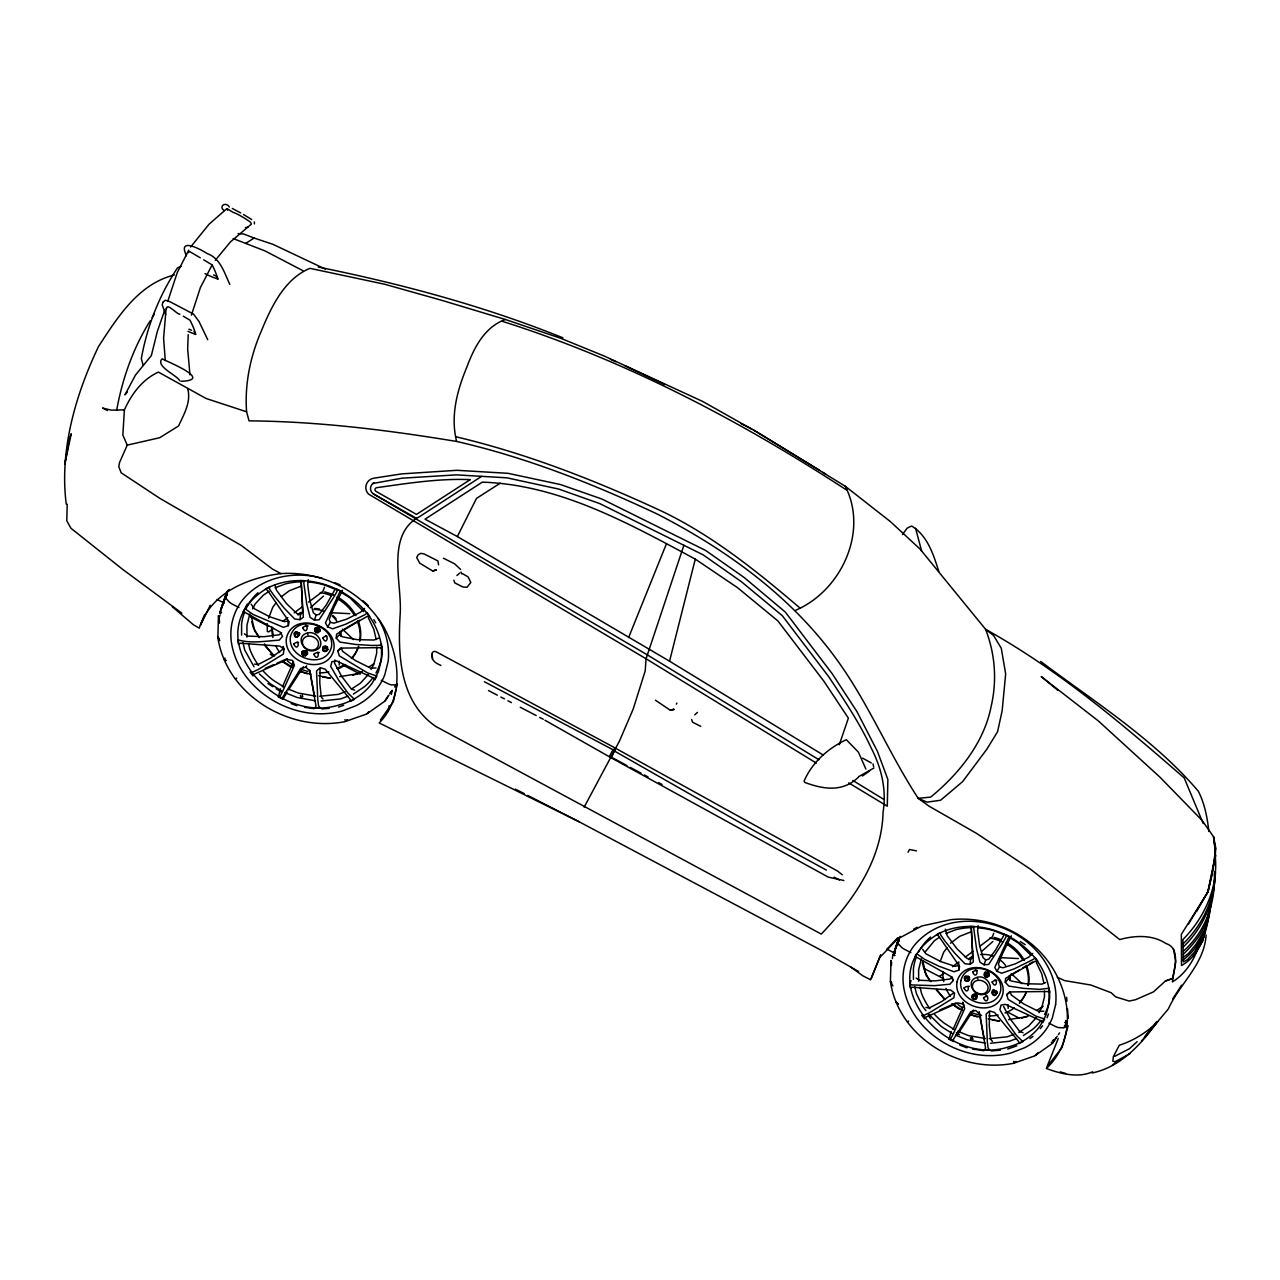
<?xml version="1.0" encoding="UTF-8"?>
<svg xmlns="http://www.w3.org/2000/svg" width="1280" height="1280" viewBox="0 0 1280 1280"><rect width="100%" height="100%" fill="white"/><g stroke="black" fill="none" stroke-linecap="round" stroke-linejoin="round"><path stroke-width="1.5" d="M481.616 476.352L419.904 516.432C384.88 534.416 402.688 584.384 400.096 615.296C397.824 655.216 399.488 701.408 435.792 726.448L821.28 934.08C853.184 900.608 881.92 860.208 883.056 812.208C886.72 790.256 881.584 768.16 871.312 748.24C859.616 722.976 844.16 699.984 828.832 676.864L782.272 615.664L741.408 581.712L703.12 554.832L599.84 503.648L558.864 489.104L506.896 477.824L456.336 474.864L401.824 478.208L372.864 483.504L373.856 482.832A6.432 6.416 -68.3 0 0 373.232 493.808L647.344 654.88L818.864 759.696M320.096 668.656L319.76 682.88L321.248 696.96L323.056 699.072M989.584 1011.888L989.248 1025.664L990.688 1039.328L992.448 1041.392M67.2 504.256L66.784 520.752L70.928 528.24L122.576 569.296L181.84 613.152M294.336 633.056L294.48 634.272M302.24 651.856L302.72 653.664M307.296 653.92L305.056 650.96L302.176 651.968M327.776 649.584L325.52 646.624L322.64 647.632M989.36 975.136L987.84 972.512L984.736 972.768M217.856 637.536L218.464 616.176M890.4 981.68L890.992 960.976M895.216 953.472L895.328 949.696M1209.744 907.552L1203.76 936.96L1194.24 952.368L1187.52 959.6L1183.376 961.92L1182.944 939.552C1203.984 918.208 1217.872 888.592 1215.408 858.224M301.296 581.328L302.64 612.432L300.496 614.512L300.048 619.664L294.688 619.008L284.032 607.968L273.92 595.44L269.648 589.264L269.392 587.04L265.408 589.072L267.504 590.336L289.168 621.808L288.352 625.664L283.408 627.312L252.96 614.4L244.896 608.624L247.248 604.048M971.344 927.168L972.64 957.344L970.576 959.344L970.128 964.352L964.928 963.728L954.592 953.008L944.784 940.864L940.64 934.864L940.4 932.704L936.528 934.688L938.56 935.904L959.584 966.432L958.784 970.176L954 971.76L939.088 966.288L924.464 959.248L916.64 953.648L914.688 957.232L916.96 957.424L951.296 976.72L953.104 980.64L949.936 984.208L934.48 985.664L911.936 984.944L909.824 983.856L911.104 980.704M188.224 334.672L187.664 348.896L189.968 374.848M1057.888 690.336L1041.2 676.56L1098.32 720.912L1159.984 777.2L1202.096 820.416L1213.568 836.8L1215.216 849.504L1214.816 858.016L1207.712 892.4L1181.344 934.352L1181.52 965.52C1208.448 950.48 1208.176 914.24 1213.648 887.296M267.232 623.568L267.312 631.488L268.688 631.904L273.472 628.32M1057.248 977.248L1064.624 980.608L1090.992 985.056L1111.184 992.736L1115.632 996.864L1129.168 1001.072L1135.504 999.728L1153.52 991.856L1165.344 981.056L1172.496 978.48C1174.624 968.336 1180.48 947.872 1166.048 943.584C1152.48 934.464 1134.832 935.392 1119.696 939.568L1030.56 869.248L976.224 833.184L929.248 806.288L918.176 798.304C888.512 752.912 868.08 702.192 835.872 658.352C790.208 595.616 725.952 549.408 657.536 514.192C592.992 483.76 526.352 457.424 456.64 441.456C387.936 430.128 318.784 421.424 249.056 420.864L246.576 411.792L206.064 398.48L158.4 372.096C142.208 379.552 131.6 393.968 124.4 409.872L122.848 435.056L127.232 445.136L119.552 462.48L118.784 466.704L121.168 472.8L159.84 498.352L241.36 545.504L272.48 569.088L280.976 573.616A103.808 95.088 20.2 0 1 383.84 627.088C399.728 656.608 404.512 697.104 379.2 722.944L579.232 821.824L822.768 951.12L858.624 971.536M1215.344 854.672L1215.616 848.496L1212.48 873.024L1208.112 891.392L1188.368 924.256M280.448 688.832L278.384 696.96L282.928 699.216L282.688 697.216L300.704 668.48L305.792 667.184L309.76 670.848L315.984 705.888L315.136 707.616L320.064 707.776L318.608 705.952L317.808 700.016L316.544 671.04L320.208 667.664L325.2 669.216L350.112 699.296L350.432 701.344L354.432 699.312L347.856 692.976L338.624 680.096L330.72 666.416L331.904 661.664L336.48 660.912L373.44 678.016L374.928 679.76L376.928 676.08L367.6 672.944L339.264 655.808L337.76 650.864L340.672 648.096L379.712 647.648L381.952 648.608L381.424 644.256L379.424 645.328L371.872 645.456L355.536 644.464L339.936 642.096L336.24 638.112L336.592 634.128L367.264 616.352L369.712 616.32L366.8 612.464L365.712 614.288L345.904 624.128L332.592 628.816L327.696 626.848L325.456 622.896L339.52 592.544L341.44 591.44L336.912 589.168L337.072 591.344L333.68 597.328L319.184 619.744L314.464 620.144L310.128 617.376L306.752 604.16L303.776 582.672L304.688 580.768L299.776 580.608L301.152 582.592L303.36 617.184L300.048 619.664M951.12 1031.44L949.12 1039.328L953.52 1041.52L953.296 1039.568L970.768 1011.712L975.712 1010.448L979.552 1014L985.584 1047.984L984.768 1049.664L989.536 1049.824L988.144 1048.064L987.36 1042.288L986.128 1014.192L989.68 1010.912L994.528 1012.416L1018.704 1041.6L1019.008 1043.584L1022.88 1041.616L1016.496 1035.456L1007.552 1022.976L999.888 1009.696L1001.04 1005.088L1005.472 1004.368L1041.328 1020.96L1042.768 1022.656L1044.704 1019.072L1035.664 1016.048L1008.16 999.408L1006.72 994.624L1009.536 991.936L1047.408 991.504L1049.584 992.432L1049.072 988.208L1039.792 989.376L1023.952 988.416L1008.816 986.112L1005.248 982.256L1005.584 978.384L1035.328 961.136L1037.712 961.104L1034.88 957.376L1033.824 959.136L1014.608 968.688L1001.696 973.232L996.944 971.328L994.784 967.488L1008.416 938.048L1010.288 936.976L1005.888 934.768L1006.048 936.88L1002.752 942.688L988.688 964.432L984.112 964.816L979.92 962.144L976.64 949.312L973.76 928.464L974.64 926.624L969.872 926.48L971.2 928.4L973.344 961.936L970.128 964.352M308.256 579.68L307.744 585.136L309.84 600.464L313.36 612.736L316.096 615.04L319.28 614.32L326.352 604.832L335.408 588.672M978.096 925.568L977.6 930.864L979.632 945.744L983.04 957.632L985.696 959.872L988.784 959.168L995.648 949.968L1004.432 934.288M181.008 381.296C213.328 380.256 169.456 362.576 162.176 358.848C154.752 366 176.88 375.184 179.728 380.672M229.408 207.008C225.376 200.896 218.32 206.784 224.128 210.528M1209.68 911.472L1210.672 903.568M1211.088 902.896C1208.96 924.416 1200.912 946.944 1182.896 960.064M1211.552 899.296L1212.016 895.68M1208.128 915.232C1205.2 930.416 1194.048 943.856 1183.072 954.512M1208.528 914.224L1202.864 940.88L1193.424 956.032M166.16 308.24L163.6 338.176L165.28 360.544M958.784 970.176L958.688 962.784M1215.456 872.784C1214.176 899.712 1202.416 925.328 1182.976 943.968M254.512 664.08L257.92 664.624L270.864 657.92L282.512 649.488L283.152 646.464L284.016 649.2L283.312 654.096L258.128 669.552L252.496 672.208L250.112 672.064L253.024 675.92L254.048 674.272L287.312 659.408L292.56 660.464L294.432 665.328L282.864 690.912L280.24 696L278.384 696.96M334.944 659.92L334.48 663.04L341.712 676.4L351.328 689.024L354.608 690.144M1215.856 855.28L1208.112 891.392L1196.688 911.328M388.048 711.424L389.136 705.776M391.344 694.48L392.064 690.72M336.24 638.112L339.648 634.464L340.224 631.6L359.456 620.256M1005.248 982.256L1008.544 978.72L1009.104 975.936L1019.616 969.744M116.64 410.432C122.272 378.944 133.168 348 150.176 320.848M396.096 689.504L393.312 701.744L380.416 719.904M396.48 687.744L397.36 683.856M167.84 301.104L177.28 272.528L188.768 250.128M191.408 315.136L200.4 287.568L212 265.136M1206.112 935.04C1204.256 964.496 1179.68 983.504 1168.368 1008.928L1156.4 1023.152C1140.336 1045.248 1119.984 1067.216 1092.112 1072.976M669.552 661.2L695.28 559.12C628.688 523.344 559.696 484.704 482.304 482.144L425.024 519.184L457.344 536.544L669.552 661.2L823.456 755.168M249.776 613.968L246.944 625.312L246.976 637.12M921.36 958.832L918.624 969.824L918.656 981.28M1199.072 945.248C1194.464 959.552 1185.584 974 1172.384 981.888L1175.808 961.568L1173.472 948.928M254.416 223.904L254.336 221.92M1068.144 1025.776L1062.032 1047.536L1046.928 1066.944L1058.224 1038.496M324.528 587.184L322.912 591.36L308.56 602.096M843.872 880.512L828.288 877.136L611.312 757.872L615.68 748.32L837.648 871.12L842.256 874.752M314.464 620.144L316.096 615.04M984.112 964.816L985.696 959.872M227.488 591.216L221.456 608.224L223.2 603.12M899.328 937.616L893.904 953.264L898.752 939.264M839.264 744.768L848.384 718.144L823.952 681.312L777.84 620.88L737.504 587.648L695.28 559.12M164.72 310.128L157.344 331.44L151.36 355.552L135.44 375.136L124.944 394.848L127.344 392.016M223.696 601.68L225.872 595.472M683.888 545.28L646.08 658.784L645.2 670.944L633.168 709.12L619.424 741.152L584.176 807.12M222.928 604.544L227.36 592M225.136 598.816L227.376 592.576M319.664 631.344C321.664 627.44 312.816 626.304 315.296 630.528M895.76 948.608L899.44 938.16M972.448 995.04L972.144 997.424L973.52 998.864M984.64 972.592C982.32 975.68 988.4 978.752 989.424 975.024M989.168 975.68L988.672 972.24M997.28 992.736L994.976 994.352M1047.104 1017.776L1048.432 1014.016M226.208 595.952L226.896 594.064M897.856 943.2L897.184 945.04A48.528 0.816 -70.1 0 0 897.888 943.12A45.072 6.432 -84.3 0 1 897.872 944.96M268.656 618.176L272.8 607.168L276.288 602.528M940.32 961.152L943.696 952.224L947.088 947.728M1215.2 852.048L1215.216 849.504M215.28 260.304L230.32 242.032L251.344 224.144L250.608 222.256A93.056 82.576 21.8 0 0 239.728 215.392L237.728 214.336A27.792 24.656 21.8 0 0 234.688 212.928L233.488 212.48A4.224 3.76 21.8 0 1 233.024 212.256A30.112 26.72 21.8 0 1 230.288 210.624A23.232 20.608 21.8 0 1 227.792 208.96L226.72 208.912L227.648 210.272M293.536 661.744L282.4 686.848M294.496 634.48L296.784 631.968L298.64 632.912L298.192 636.368L296.56 637.2L294.704 636.256L294.496 634.48L296.784 631.968M294.704 636.256L295.152 632.8M296.56 637.2L298.848 634.688M298.192 636.368L298.64 632.912M303.424 655.744L302.224 654.16L302.896 652.496L304.08 654.064L303.424 655.744L305.44 655.808L306.256 654.288L305.056 652.72L303.056 652.656L303.712 650.976L305.728 651.04L306.912 652.624L305.44 655.808M305.056 652.72L305.728 651.04M315.984 632.592L314.8 631.024L315.456 629.344L316.656 630.928L315.984 632.592L318 632.656L318.816 631.152L317.632 629.584L315.616 629.52L316.272 627.84L318.288 627.904L319.488 629.472L318 632.656M317.632 629.584L318.288 627.904M322.864 648.944L325.152 646.448L327.008 647.392L326.56 650.832L324.928 651.68L323.072 650.736L322.864 648.944L325.152 646.448M323.072 650.736L323.52 647.28M326.56 650.832L327.008 647.392M965.536 979.584C961.824 972.8 975.136 979.456 966.736 981.36L964.944 980.448L965.376 977.104L966.976 976.288L968.768 977.2L968.976 978.928C968.24 984 961.376 978.224 965.632 975.984M964.944 980.448L965.376 977.104M964.736 978.72L966.976 976.288M966.736 981.36L967.392 979.744M968.336 980.56L968.768 977.2M972.24 997.824L973.68 994.736L975.632 994.8L976.8 996.32L975.36 999.408L973.408 999.344L972.24 997.824L972.896 996.192M973.68 994.736L973.04 996.352L974.992 996.416L976.144 997.936M974.992 996.416L975.632 994.8M984.432 975.376L985.072 973.744L986.24 975.28L985.6 976.896L987.536 976.96L988.976 973.872L987.824 972.352L985.872 972.288L984.432 975.376L985.6 976.896M985.872 972.288L985.232 973.904L987.184 973.968L988.336 975.488L988.976 973.872M975.36 999.408L976 997.776M987.184 973.968L987.824 972.352M987.536 976.96L988.192 975.328M992.256 992.768L994.48 990.336L996.272 991.248L995.84 994.592L994.256 995.408L992.464 994.496L992.256 992.768L994.48 990.336M994.256 995.408L996.48 992.976M995.84 994.592L996.272 991.248M204.736 614.464L200.48 625.136L210.224 605.296M229.12 589.488A50.016 5.6 -55.7 0 0 226.928 592.208L225.456 595.904A50.016 0.832 -70.1 0 1 219.984 611.936A50.832 7.248 -84.3 0 0 219.968 613.728M871.248 978.288L880.688 954.656M900.272 936.384A48.528 5.424 -55.7 0 0 899.216 937.712L897.776 941.312A48.528 0.816 -70.1 0 1 892.464 956.848A49.312 7.04 -84.3 0 0 892.448 958.592M993.776 933.216L992.304 936.896L979.568 946.432M1065.888 1020.56L1067.264 1021.472A48.528 0.816 -70.1 0 0 1066.544 1023.264L1065.104 1026.848A9.104 4.176 28.5 0 1 1063.744 1027.856L1058.464 1027.584A10.736 4.928 28.5 0 1 1055.2 1026.352L1048.96 1023.168M628.592 637.584L666.48 543.68M880.304 956.096L870.64 979.808L862.736 975.744L850.768 967.056M438.592 564.848L437.872 560.88L423.904 553.856L420.816 553.344L418.128 554.8L416.704 557.552L419.664 563.088L432.608 570.976L436.192 570.112L435.28 569.84M676.384 704.16L676.88 703.056M953.008 1029.52L963.808 1005.184L962.736 1002.16L964.688 1008.64L953.456 1033.472L950.928 1038.4L949.12 1039.328M457.344 536.544L476.496 498.4L500.192 483.2M440.912 665.472L437.312 663.664A11.552 10.528 19 0 1 432.464 659.024L432 654.192A2.864 2.608 19 0 1 436.208 651.824L615.744 748.288L612.944 749.712L609.568 756.256L626.928 765.568M342.528 590.224L333.504 608.432L329.216 619.344L330.384 622.288L327.696 626.848M1011.344 935.792L1002.592 953.472L998.416 964.048L999.552 966.896L996.944 971.328M244.896 608.624L242.896 612.32L245.248 612.528L280.64 632.416L282.496 636.448L279.232 640.128C265.68 640.992 250.976 643.856 237.872 639.776L238.4 644.128L240.352 643.232L279.968 646.128L284.016 649.2M252.528 608.88L255.28 603.808L263.296 595.2L269.056 591.36M302.224 654.16L303.712 650.976M314.8 631.024L316.272 627.84M318.656 630.992L319.488 629.472M371.072 669.44L373.84 664.368L376.704 653.136L376.672 647.168M908.016 852.272L909.52 849.504L916.496 850.864M924.928 952.256L934.48 940.624L939.376 937.36M1039.024 1012.64L1041.712 1007.712L1044.496 996.816L1044.448 991.04M283.744 697.808L287.072 692.176M1141.968 1040.8L1142.912 1039.232M1181.568 985.152L1172.8 998.832M288.512 689.92L303.456 666.768M1205.744 928.24L1196.048 944.24L1188.448 953.488L1182.976 957.568M152.256 317.52L154.32 314.176M957.536 1034.688L973.44 1010.048M162.896 302.288L162.192 304.784L165.68 314.656M1156.704 1021.568L1144.736 1037.248L1157.648 1021.68M305.792 667.184L306.704 665.888M1151.888 1027.44L1144.064 1037.744M190.608 247.008L209.136 224.128L226.8 208.72M902.448 534.576L907.216 528.08L911.648 526.016C927.584 535.648 933.504 554.688 938.8 571.456M294.272 633.152C308 629.92 290.56 644.432 295.408 631.648M302.8 650.816C298.512 656.688 311.248 656.656 306.592 650.944M307.376 653.808L305.184 654.928M327.84 649.488L326.96 650.32M969.568 979.232L968.72 980.048M984.992 972.128L984.912 974.896M1040.336 1028.64L1042.512 1025.792M163.104 302L165.296 300.192L170.208 301.84L193.552 314.096L198.992 321.472L207.728 339.68M203.664 259.824L212.08 264.864A85.168 75.584 21.8 0 1 217.92 279.056L217.664 278.992M188.016 331.376A80.112 71.088 21.8 0 0 195.824 334.384L195.824 334.384A85.168 75.584 21.8 0 0 189.984 320.192L183.264 316.16M368.32 674.528L360.368 683.248L351.664 688.912M1036.352 1017.568L1028.64 1026.032L1018.8 1032.432M887.072 949.008L897.888 937.664M879.696 957.632L897.28 939.184L921.888 925.952L951.04 919.648A102.016 93.904 15.7 0 1 1036.64 948.48C1069.04 978.864 1081.312 1035.744 1046.32 1068.48C1060.624 1073.728 1077.936 1078.336 1092.608 1071.792M1183.12 947.184C1203.328 927.536 1215.76 900 1214.816 871.648M456.944 575.536L459.664 573.072M694.72 714.864L697.456 712.4M1156.4 1023.152C1145.792 1032.896 1133.12 1040.912 1119.312 1045.2L1113.36 1056.656L1112.864 1061.248L1115.184 1061.728L1129.92 1053.632M364.544 608.416L360.64 612.128L346.56 619.184L333.904 623.184L330.384 622.288M1032.688 953.44L1028.896 957.04L1015.248 963.888L1002.976 967.776L999.552 966.896M1183.376 951.168C1205.264 931.936 1215.888 902.64 1214.272 873.808M1203.248 823.584L1184.224 777.952C1121.952 723.712 1058.08 669.6 985.632 629.344C995.136 654.08 997.168 680.48 991.136 706.432C984.112 742.752 958.752 774.128 930.672 797.12L918.176 798.304L927.056 802.16L940.592 800.24L962.656 781.6L986.736 749.36L997.568 731.728L1002.16 710.736L1005.664 673.888L1001.28 648.256L993.584 635.52L985.632 629.344L920.032 549.04L890.448 521.648L845.216 486.208L755.744 431.328L702.576 401.408L604.352 356.096L560.592 338.24L505.344 319.472L442.224 300.464L384.704 284.256L309.952 268.336C284.496 278.752 271.184 307.04 261.248 331.184C250.304 356.576 244.576 384.096 246.576 411.792M325.424 269.152L273.008 244.352L254.096 238.032L245.712 243.424M1137.136 1041.68L1129.456 1048.72L1114.624 1056.368M281.536 632.656L279.152 634.8L263.952 636.704L247.648 636.064L244.4 633.856M310.544 607.6L323.504 596.08M981.712 951.408L992.88 941.472M1112.48 1064.992L1118.192 1060.672M281.36 596.688L289.28 590.768L300.688 586.304M283.04 621.168L287.824 617.6M294.208 612.816L302.176 606.864M950.464 943.216L959.696 936.32L970.752 932M939.712 976.224L944.496 972.656M952.464 966.688L958.848 961.92M965.216 957.152L973.184 951.2M337.76 650.864L341.28 648.272L342.624 651.328L355.344 660.512L370.656 668.144L376.032 667.952M1006.72 994.624L1010.112 992.096L1011.424 995.072L1023.76 1003.984L1038.624 1011.392L1043.84 1011.184M953.12 993.296L941.824 1001.472L929.264 1007.968L925.952 1007.44M127.232 445.136L159.712 437.712L178.544 425.984C183.824 414.432 191.376 401.904 187.696 388.72M235.472 678.944L236.672 678.096M319.568 631.152L317.76 631.792M366.992 713.776L384.8 701.216M907.488 1021.856L908.656 1021.04M989.072 975.488L987.312 976.112M972.544 995.216C976.208 992.064 979.536 1000.128 974.176 999.104M993.152 990.016L992.256 992.576M1029.92 1038.576L1032.96 1036.448M1035.072 1055.648L1052.336 1043.456M862.384 776L869.616 771.008M188.896 251.632L188.416 252.64M353.36 694.096L364.32 686.8A61.792 54.832 21.8 0 0 373.04 677.488M1023.36 1035.536L1032.48 1029.488A59.936 53.184 21.8 0 0 1040.944 1020.432M362.4 671.376L359.152 673.52L339.68 676.64M368.896 667.072L373.76 663.84M1036.912 1010.336L1043.2 1006.176M858.656 776.656L873.952 768.016M1022.88 967.808L1026.128 965.888M1029.392 963.968L1032.656 962.048M858.288 777.328C842.448 792.512 823.392 789.264 804.8 782.448L804.08 781.12C812.144 762.448 828.08 748.224 846.336 739.712L858.416 752.16L865.856 769.024M505.344 319.472C484.576 327.024 474.112 347.568 466.864 367.072C457.12 390.512 450.24 416.208 456.64 441.456M913.712 929.152L917.232 927.264M795.68 610.272C841.104 590.8 868.72 531.76 845.216 486.208M277.056 663.2L287.152 658.656M956 1002.912L939.6 1010.144M397.152 684.864L391.104 684.864A11.072 5.072 28.5 0 1 387.744 683.584L381.312 680.304M265.184 668.32L273.68 664.672M378.768 638.08L374.032 640.032L357.12 639.648L342.4 636.784L339.648 634.464M1045.568 982.592L1041.904 984.112L1025.488 983.744L1011.216 980.976L1008.544 978.72M181.184 266.432L177.584 267.808C159.312 295.088 147.088 326.352 141.328 358.64L143.2 365.344M275.072 587.84L285.168 583.984A68.432 60.72 21.8 0 1 302.016 581.776M345.168 691.776L338.448 694.352L319.68 696.272M945.904 933.488L955.696 929.744A66.384 58.896 21.8 0 1 972.032 927.6M1013.904 1034.304L1007.376 1036.8L989.168 1038.656M347.904 696.16L340.624 698.912L321.088 701.024M1016.56 1038.56L1009.504 1041.232L990.544 1043.264M1165.344 981.056L1172.352 978.528M225.856 660.736A53.856 18.608 66.7 0 0 223.68 658.608L225.088 658.128M307.328 633.104C294.448 636.176 304 654.048 314.624 650.448C327.504 647.376 317.952 629.504 307.328 633.104L308.064 634.848M352.704 675.328L361.216 672.352M338.576 707.056L343.68 705.264M345.104 721.568L366.624 714.032M977.2 977.392C964.704 980.384 973.968 997.712 984.272 994.224C996.768 991.232 987.504 973.904 977.2 977.392L977.904 979.072M1021.568 1018.224L1028.912 1015.648M1007.68 1049.056L1016.848 1045.84M1013.84 1063.2L1034.704 1055.888M174.336 274.96C138.144 284.08 117.712 317.184 98.576 346.4C75.536 394.736 59.328 450.272 66.256 504.096M247.904 227.168L245.36 227.568M432.608 570.976L436.192 570.112M655.424 700.208L670.4 710.304L673.984 709.424L673.072 709.168M670.4 710.304L673.984 709.424M280.976 573.616C247.328 577.664 210.304 593.248 199.264 628.16L193.36 624.72L172.304 606.752M958.304 965.664L955.056 966.304L940.736 961.584L925.904 953.808L922.624 949.264M1008.576 1019.616L1027.456 1016.592M308.16 625.984L305.504 625.28M297.296 636.112L299.104 635.488L299.52 633.216M319.344 652.576L317.28 652.272M969.392 986.352L968.032 986.304M321.792 708.944L329.328 708.304M344.752 721.664C289.52 732.608 226.832 695.28 217.952 638.032M991.232 1050.96L1000.368 1050.176M1013.504 1063.296C959.92 1073.904 899.104 1037.696 890.496 982.16M124.4 409.872L111.36 410.144L102.544 408.032L107.504 410.528M315.552 700.848L297.28 697.536L284.976 692.624M985.184 1043.104L967.44 1039.888L955.504 1035.136M315.776 696.144L298.352 693.088L289.104 689.376M985.392 1038.528L968.48 1035.584L957.728 1031.248M330.656 612.704L349.84 613.68M999.824 957.616L1018.432 958.56M238.112 233.584L243.6 233.984L254.096 238.032M317.888 627.136C308.192 628.864 323.28 636.736 319.168 627.792M219.2 623.344A50.832 7.248 -84.3 0 0 218.496 615.632L220.16 615.888M298.592 642.4L297.216 642.048M322.704 677.008L330.448 678.144M304.464 707.28L314.144 708.704M910.896 952.592L904.656 949.392A10.736 4.928 28.5 0 1 901.68 947.44L898.352 943.824L897.776 941.312A55.648 0.928 -70.1 0 1 893.184 955.056L894.784 955.296M977.344 970.544L975.424 969.808M996.8 980.464L994.88 979.744M992.112 1019.984L999.632 1021.088M972.528 1049.072L983.808 1050.72M962.864 1003.936L957.776 1002.912L925.504 1017.328L924.528 1018.912L921.696 1015.184L924.016 1015.328L929.472 1012.752L953.888 997.76L954.576 993.008L950.656 990.032L912.224 987.216L910.336 988.08L909.824 983.856M322.352 578.368C293.952 570.256 259.728 577.072 241.36 601.552A70.56 62.608 21.8 0 0 231.344 641.888C236.032 674.496 262.912 699.968 293.504 709.536A82.144 72.896 21.8 0 0 341.984 711.088L356.16 705.648A70.56 62.608 21.8 0 0 384.784 674.816L388.176 661.216A75.968 67.408 21.8 0 0 378 618.368M318.224 267.04C401.44 283.92 484.064 306 562.912 337.824M299.52 671.616L310.928 674.08M318.544 675.728L329.952 678.192M969.616 1014.752L980.688 1017.136M988.064 1018.736L999.136 1021.12M189.552 251.536L200.304 257.808M300.496 614.512L296.992 613.632L286.48 603.584L276.448 590.192L274.992 585.088M970.576 959.344L967.168 958.496L956.976 948.768L947.232 935.76L945.36 929.168M456.064 436.8C527.248 453.68 595.344 480.416 661.6 511.104C712.928 535.728 757.136 571.52 800.208 608.224M1060.208 1071.888L1065.6 1073.424M502.192 321.28C624.752 360.112 739.744 420.368 847.232 490.464M1023.056 1032.72L1019.872 1031.632L1010.544 1019.392L1003.536 1006.432M326.832 636.176L325.552 635.52M987.488 996.24L985.792 995.12M219.984 611.936L221.52 612.528M299.92 671.056L307.36 673.904M291.216 703.6L296.784 705.728M893.184 955.056L894.672 955.632M1065.76 1020.896L1067.264 1021.472A55.648 6.224 -55.7 0 0 1066.016 1023.216M1065.056 1022.688L1066.544 1023.264A48.528 5.424 -55.7 0 0 1064.24 1026.384M970 1014.208L977.216 1016.96M959.76 1045.088L966.976 1047.84M233.152 238.56L264.992 250.912L302.912 270.672M334.72 582.688L339.968 584.832M336.64 589.872L325.248 585.248A68.432 60.72 21.8 0 0 307.856 581.952M1003.6 934.624L994.576 930.96A66.384 58.896 21.8 0 0 977.696 927.776M610.464 359.296L615.92 361.744M625.024 365.856L664.704 384.608M443.408 558.224L454.608 563.792L460.592 569.408M700.72 726.32L692.592 722.224L691.632 719.488M296.128 633.632L297.968 634.576M324.496 648.112L326.336 649.056M966.32 977.904L968.128 978.832M993.84 991.952L995.632 992.864M741.168 423.68L751.84 429.136M238.976 607.536L232.544 604.24A11.072 5.072 28.5 0 1 229.488 602.224L226.048 598.496L225.456 595.904A57.376 0.96 -70.1 0 1 220.72 610.08A46.464 6.64 -84.3 0 0 220.592 613.808M515.36 789.088L524.24 793.632M527.776 795.456L579.232 821.824M232.272 208.432L240.72 212.96M217.136 599.456L224.208 603.136M250.704 616.976L268.384 626.192M342.592 664.912L360.256 674.128M887.12 949.232L894.176 952.912M924.16 968.56L943.568 978.672M1007.072 1011.808L1019.408 1018.256M488.496 690.544L497.312 695.184M500.848 697.04L504.432 698.864M507.904 700.752L511.424 702.608M520.256 707.248L536.192 715.552M539.664 717.44L543.264 719.264M484.368 681.728L612.944 749.712M630.448 767.472L640.976 773.136M644.496 775.024L648 776.928M658.544 782.592L662.048 784.496M834.144 877.168L839.408 880M373.232 493.808L416.432 518.288M826.416 870.096L752.768 829.904L614.768 751.216M862.624 758.144L871.264 762.928M544.96 720.224L611.312 757.872M753.616 430.048L819.568 470.24M243.504 214.544L251.68 219.504M462.736 573.76L468.112 576.928L470.8 582.496L467.008 587.28L462.928 587.008L454.8 582.912L453.84 580.16M179.888 314.144C177.68 315.104 166.352 301.824 166.544 308.864M852.832 780.448L883.392 799.136M816.368 763.088L646.08 658.784L368.496 494.064A9.408 9.36 -40.9 0 1 373.792 478.192L401.856 473.872L456.864 470.304L507.952 473.312L560.464 484.544L601.888 499.024L705.552 550.416L744.16 577.488L785.328 612.08L832.224 673.728L856.976 711.68L877.44 751.392L887.872 779.472L887.28 806.192L848.72 782.896M1008.832 937.12L1018.64 943.216L1030.704 955.072M339.952 591.584L350.048 597.872L363.648 611.616M951.84 1003.696L963.152 1010.72M282.864 661.264L292.848 667.472M954.288 1029.504L944.432 1023.328A66.384 58.896 21.8 0 1 934.608 1014.432M956.272 1032.784L959.488 1034.8M283.712 686.816L273.552 680.464A68.432 60.72 21.8 0 1 263.424 671.296M267.92 683.6L272.864 686.688M276.16 688.752L281.104 691.856M952.24 1033.472L941.36 1026.592L928.32 1013.84M281.616 690.912L270.384 683.824L259.408 673.952M822.8 472.32L826.048 474.4M968.24 976.064L969.616 977.504M327.072 646.608C316.88 643.744 328.448 657.632 327.552 647.104M1020.352 941.488L1025.168 944.656M1065.168 1022.352L1066.544 1023.264M1051.28 1042.176L1052.656 1043.072A48.528 5.424 -55.7 0 1 1057.232 1036.288M954.768 1006.176L959.584 1009.344M282.544 661.696L290.816 667.136M916.16 978.112L919.296 980.256L935.104 980.88L949.872 979.04L952.176 976.96L953.104 980.64M1040.656 661.424C1094.896 702.112 1154.128 739.296 1198.368 791.264C1204.656 803.744 1207.36 817.632 1208.832 831.44M270.272 654.112L273.296 656.4M362.816 600.64L368.272 605.6M1011.248 973.536L1022.064 983.712M342.448 629.136L353.584 639.632M973.2 997.824C969.888 994.96 976.048 992.048 977.28 995.744M936.368 990.112L945.44 999.568M265.232 646.224L274.592 655.968M217.312 278.608L216.096 275.952A80.112 71.088 21.8 0 1 213.568 274.912M195.232 333.936L194.016 331.28M928.384 1015.744L930.704 1018.784M930.912 981.712L926.24 975.552L922.704 960.624M936.752 989.424L943.76 998.672M259.616 637.568L254.8 631.2L251.152 615.808M264.432 643.92L272.864 655.04M925.92 1010.656L922.336 1005.872L916.432 993.696L914.72 986.544M254.016 666.768L244.688 649.92L242.928 642.544M251.072 604.112L254.448 608.8L269.744 616.8L284.512 621.664L287.856 621.008L288.352 625.664M1013.632 1061.344L1014.368 1062.624A50.672 16.672 -26.1 0 1 1016.144 1061.6M924.768 971.904L929.776 980.528M373.872 619.664L375.728 622.864M344.896 719.664L345.664 720.976A52.24 17.184 -26.1 0 1 347.488 719.904M258.848 637.04L253.296 627.44L251.776 621.776M1036.32 962.464L1041.664 973.648L1043.952 983.312M368.272 617.712L373.792 629.248L376.224 639.504M460.96 572.016L461.808 573.92M229.808 284.352C224.336 272.96 220.544 258.368 207.28 253.616C200.256 249.104 177.28 236.752 186.48 255.792M302.208 695.12L302.768 696.768L300.928 697.104L300.384 695.408M997.136 991.536C994.144 1003.472 987.696 983.504 997.04 992.784M922.32 962.752L924.288 970.08M915.568 528.272L921.648 551.088M920.016 987.088L921.392 992.896A66.384 58.896 21.8 0 0 929.904 1008.688M248.592 643.952L249.808 649.088A68.432 60.72 21.8 0 0 258.576 665.376M872.992 763.888L873.632 766.64M1215.792 848.08L1213.568 836.8L1215.12 849.76M979.184 1011.584L984.32 1039.152M309.728 670.144L314.672 696.768M992.896 991.136L993.104 992.864M432.064 654.16L432.528 658.992M1066.624 997.312L1066.928 1001.12M1067.504 1008.736L1068.224 1018.256M1008.08 1004.64L1008.176 1008.352M339.168 661.2L339.28 665.024M1049.616 990.768L1049.632 997.872A59.936 53.184 21.8 0 1 1044.592 1014.512M381.984 646.896L382.016 654.208A61.792 54.832 21.8 0 1 375.952 672.944M913.424 979.392L913.424 968.672A61.696 54.736 21.8 0 1 916.416 956.816M241.6 635.152L241.584 624.112A63.6 56.432 21.8 0 1 244.672 611.904M358.576 646.576A44.784 39.744 21.8 0 1 351.376 658.416M341.6 666.08A44.784 39.744 21.8 0 1 336.64 668.4M273.072 634.336A44.784 39.744 21.8 0 1 272.608 630.816M324.64 591.904A44.784 39.744 21.8 0 1 333.856 595.136M337.296 596.896A44.784 39.744 21.8 0 1 355.92 615.6M358.192 620.624A44.784 39.744 21.8 0 1 360.304 639.872M298.416 614.192A25.44 22.576 21.8 0 1 300.864 612.368M314.4 608.544A25.44 22.576 21.8 0 1 319.328 609.008M332.656 615.328A25.44 22.576 21.8 0 1 336.064 618.832M358.56 646.352A44.784 39.744 21.8 0 1 351.968 658.512M345.568 664.576A44.784 39.744 21.8 0 1 337.776 669.12M328.96 671.92A44.784 39.744 21.8 0 1 319.504 672.848M308 671.44A44.784 39.744 21.8 0 1 300.576 668.992M293.648 665.456A44.784 39.744 21.8 0 1 287.376 660.896M279.68 652.48A44.784 39.744 21.8 0 1 275.888 646.08M272.88 637.52A44.784 39.744 21.8 0 1 271.968 626.944M320.272 592.544A44.784 39.744 21.8 0 1 331.488 595.76M336.736 598.32A44.784 39.744 21.8 0 1 354.432 615.392M357.632 622.048A44.784 39.744 21.8 0 1 359.728 641.296M298.08 615.04A25.44 22.576 21.8 0 1 301.84 612.432M314.064 609.392A25.44 22.576 21.8 0 1 323.776 611.168M332.304 616.192A25.44 22.576 21.8 0 1 336.688 620.96M341.024 632.464A25.44 22.576 21.8 0 1 340.976 636.464M246.08 608.624A63.6 56.432 21.8 0 1 257.92 592.736M218.496 615.632A58.112 8.288 -84.3 0 1 219.568 622.256M226.32 596.048A50.016 0.832 -70.1 0 1 226.976 594.176M221.456 608.224A50.016 0.832 -70.1 0 1 226.928 592.208M226.288 595.776A50.016 0.832 -70.1 0 0 227.008 593.792A57.376 0.96 -70.1 0 0 226.336 595.808M223.68 658.608A60.88 21.04 66.7 0 1 225.904 660.352M219.792 640.608A52.24 13.312 81.3 0 0 217.888 637.024A59.392 15.136 81.3 0 1 219.248 638.944M368.832 711.856A58.112 13.392 -41.1 0 0 367.28 713.408A50.832 11.712 -41.1 0 1 368.832 711.968M388.64 695.568A50.016 5.6 -55.7 0 0 385.12 700.816A57.376 6.416 -55.7 0 1 388.736 695.248M389.84 693.808A50.016 5.6 -55.7 0 1 392.24 690.352M394.656 686.944A50.016 5.6 -55.7 0 1 395.856 685.264M345.664 720.976A59.392 19.536 -26.1 0 1 347.472 719.792M389.968 693.376A57.376 6.416 -55.7 0 1 391.216 691.504M1026.288 992.032A43.44 38.544 21.8 0 1 1019.92 1001.952M993.984 937.424A43.44 38.544 21.8 0 1 1001.184 939.792M1006.272 942.272A43.44 38.544 21.8 0 1 1024.32 960.416M1026.528 965.296A43.44 38.544 21.8 0 1 1028.272 985.616M1026.352 991.84A43.44 38.544 21.8 0 1 1019.36 1003.328M1014.288 1007.92A43.44 38.544 21.8 0 1 1005.072 1013.008M998.176 1015.04A43.44 38.544 21.8 0 1 989.008 1015.952M981.536 1015.328A43.44 38.544 21.8 0 1 970.64 1012.208M962.336 1007.744A43.44 38.544 21.8 0 1 957.84 1004.352M950.368 996.192A43.44 38.544 21.8 0 1 945.952 988.352M943.776 981.664A43.44 38.544 21.8 0 1 942.896 971.424M989.744 938.048A43.44 38.544 21.8 0 1 1002.368 941.936M1005.712 943.648A43.44 38.544 21.8 0 1 1022.88 960.224M1025.984 966.672A43.44 38.544 21.8 0 1 1028.032 985.328M968.928 958.736A24.672 21.888 21.8 0 1 972.192 956.512M1010.208 975.936A24.672 21.888 21.8 0 1 1010.16 979.824M968.592 959.552A24.672 21.888 21.8 0 1 971.872 957.344M980.576 954.576A24.672 21.888 21.8 0 1 993.152 956.128M998.88 959.056A24.672 21.888 21.8 0 1 1005.664 965.616M1009.872 976.768A24.672 21.888 21.8 0 1 1009.84 980.64M918.56 952.08A61.696 54.736 21.8 0 1 930.592 937.056M1052.656 1043.072A55.648 6.224 -55.7 0 1 1056.16 1037.664M1067.2 1021.088A48.528 0.816 -70.1 0 1 1065.104 1026.848A55.648 0.928 -70.1 0 0 1067.328 1020.8M1058.4 1034.592A48.528 5.424 -55.7 0 1 1059.568 1032.912M891.6 963.328A56.368 8.048 -84.3 0 0 891.024 960.448A49.312 7.04 -84.3 0 1 891.536 965.168M893.904 953.264A48.528 0.816 -70.1 0 1 899.216 937.728M899.28 939.264A48.528 0.816 -70.1 0 1 898.576 941.184A55.648 0.928 -70.1 0 1 899.36 939.168M898.16 1004.192A52.24 18.048 66.7 0 0 896.048 1002.128A59.056 20.4 66.7 0 1 898.224 1003.824M891.664 983.44A50.672 12.912 81.3 0 0 890.448 981.2A57.616 14.688 81.3 0 1 891.744 983.056M892.272 984.672A50.672 12.912 81.3 0 1 892.88 985.968M1036.848 1053.776A56.368 12.992 -41.1 0 0 1035.36 1055.28A49.312 11.36 -41.1 0 1 1038.352 1052.496M1052.512 1040.672A49.312 11.36 -41.1 0 1 1054.096 1039.488M1014.368 1062.624A57.616 18.96 -26.1 0 1 1016.144 1061.472M1066.864 1021.28A44.24 4.944 -55.7 0 1 1065.744 1022.896M191.472 330.24A80.112 71.088 21.8 0 1 188.896 329.168M217.92 279.056A80.112 71.088 21.8 0 1 205.056 273.648M381.504 646.16L381.488 659.312L378.384 671.776L372.288 683.008A66.896 59.36 21.8 0 1 339.312 704.88C273.536 726.384 193.328 632.016 267.568 587.968A72.816 64.608 21.8 0 1 309.776 581.232C343.792 585.52 376.272 611.152 381.504 646.16M1049.152 990.064L1049.12 1002.816L1046.112 1014.912L1040.208 1025.792A64.896 57.584 21.8 0 1 1008.208 1047.008C944.416 1067.872 866.624 976.336 938.624 933.6A70.624 62.672 21.8 0 1 979.568 927.072C1012.576 931.248 1044.08 956.096 1049.152 990.064M286.528 637.616C282.192 663.296 326.832 676.704 333.824 649.952C338.176 624.272 293.52 610.864 286.528 637.616M290.496 636.432C286.736 658.672 325.392 670.288 331.456 647.12C335.216 624.88 296.56 613.28 290.496 636.432M293.792 644.016C297.984 653.328 301.2 637.792 293.792 644.016M302.672 627.664C306.864 636.96 310.096 621.424 302.672 627.664M302.448 641.04C300.976 649.712 316.08 654.24 318.448 645.2C319.904 636.528 304.816 631.984 302.448 641.04M313.84 654.256C318.032 663.552 321.264 648.032 313.84 654.256M322.736 637.888C326.912 647.2 330.144 631.664 322.736 637.888M957.024 981.776C952.8 1006.672 996.112 1019.68 1002.896 993.744C1007.12 968.832 963.808 955.824 957.024 981.776M960.864 980.624C957.216 1002.192 994.72 1013.456 1000.592 990.992C1004.24 969.424 966.736 958.16 960.864 980.624M964.048 987.984C968.128 997.008 971.248 981.936 964.048 987.984M972.672 972.112C976.736 981.136 979.872 966.064 972.672 972.112M972.464 985.088C971.04 993.504 985.68 997.904 987.968 989.12C989.392 980.704 974.752 976.304 972.464 985.088M983.504 997.904C987.584 1006.928 990.704 991.872 983.504 997.904M992.128 982.032C996.192 991.056 999.328 976 992.128 982.032M69.328 439.072L64.816 464.064L71.232 433.76L69.328 439.072M1055.616 1004.672L1052.336 1017.856A68.448 60.736 21.8 0 1 1024.576 1047.76L1010.816 1053.04A79.68 70.704 21.8 0 1 963.776 1051.52C934.112 1042.256 908.032 1017.536 903.504 985.904A68.448 60.736 21.8 0 1 913.216 946.784C947.168 903.632 1019.408 919.28 1045.744 963.104A73.68 65.376 21.8 0 1 1055.616 1004.672M899.168 939.536L898.512 941.36A48.528 0.816 -70.1 0 1 899.264 939.632M470.224 479.632L416.48 514.416L375.968 491.328A1.952 1.952 0 0 1 376.64 487.696C407.568 483.344 438.96 478.288 470.224 479.632M972.768 1039.152L970.976 1039.472L970.448 1037.84L972.224 1037.552L972.768 1039.152"/></g></svg>
